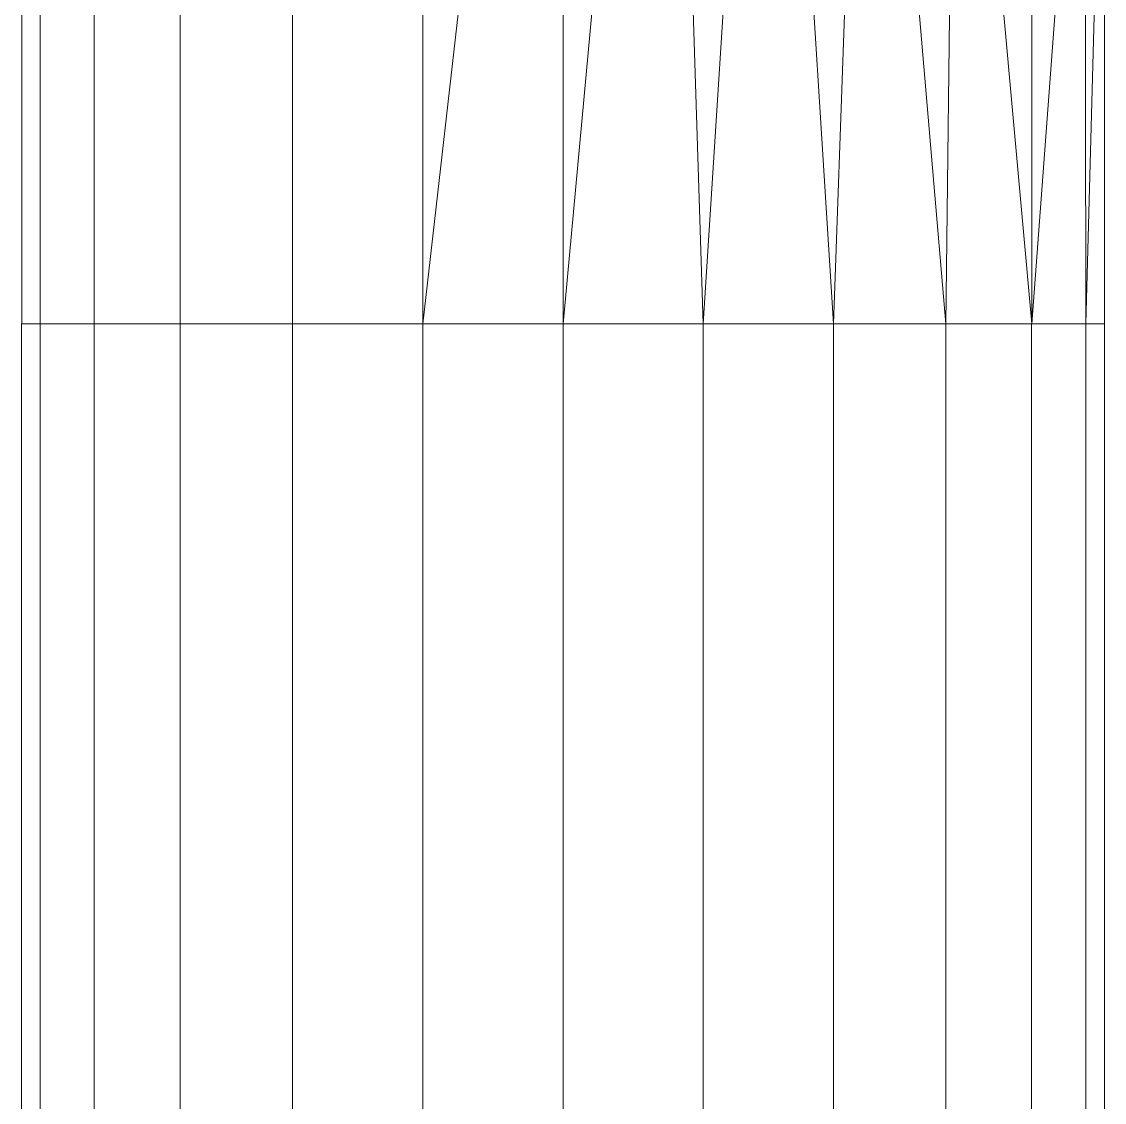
# Model space of a CAD drawing. Header units: inches. Extents: x -3326 to -59, y 8 to 1043.
# Drawn here: x -3153.744 to -3152.429, y 856.268 to 857.581 of the extents above; entities that cross this region are included whole.
import ezdxf

# ---------------------------------------------------------------- set-up
doc = ezdxf.new("R2010")
doc.units = ezdxf.units.IN
doc.header["$MEASUREMENT"] = 0
doc.layers.add('F-SPRN', color=10, linetype='Continuous', lineweight=9)
doc.layers.add('P-PIPE', color=10, linetype='Continuous', lineweight=9)

# ---------------------------------------------------------------- blocks, each defined once
blk = doc.blocks.new('Tee - Welded - Generic - Standard-1086689-05 - Fourth Level')
at = {"layer": 'P-PIPE'}
mesh = blk.add_polyface(dxfattribs=at)
corners = [(-1.4961, -0.6575), (-1.4961, -0.6351, 0.1702), (-1.4961, -0.5694, 0.3287), (-1.4961, -0.4649, 0.4649), (-1.4961, -0.3287, 0.5694), (-1.4961, -0.1702, 0.6351), (-1.4961, 0, 0.6575), (-1.4961, 0.1702, 0.6351), (-1.4961, 0.3287, 0.5694), (-1.4961, 0.4649, 0.4649), (-1.4961, 0.5694, 0.3287), (-1.4961, 0.6351, 0.1702), (-1.4961, 0.6575), (-1.4961, 0.6351, -0.1702), (-1.4961, 0.5694, -0.3287), (-1.4961, 0.4649, -0.4649), (-1.4961, 0.3287, -0.5694), (-1.4961, 0.1702, -0.6351), (-1.4961, 0, -0.6575), (-1.4961, -0.1702, -0.6351), (-1.4961, -0.3287, -0.5694), (-1.4961, -0.4649, -0.4649), (-1.4961, -0.5694, -0.3287), (-1.4961, -0.6351, -0.1702)]
mesh.append_faces([[corners[k] for k in face] for face in [(20, 17, 18, 19)]], dxfattribs={"vtx0": -1})
mesh.append_faces([[corners[k] for k in face] for face in [(23, 17, 20), (11, 23, 8, 10)]], dxfattribs={"vtx0": -1, "vtx1": -1, "vtx2": -1})
mesh.append_faces([[corners[k] for k in face] for face in [(17, 23, 11, 14)]], dxfattribs={"vtx0": -1, "vtx1": -1, "vtx2": -1, "vtx3": -1})
mesh.append_faces([[corners[k] for k in face] for face in [(16, 17, 14, 15), (9, 10, 8)]], dxfattribs={"vtx1": -1})
mesh.append_faces([[corners[k] for k in face] for face in [(7, 8, 3, 6)]], dxfattribs={"vtx1": -1, "vtx2": -1})
mesh.append_faces([[corners[k] for k in face] for face in [(23, 0, 3, 8)]], dxfattribs={"vtx1": -1, "vtx2": -1, "vtx3": -1})
mesh.append_faces([[corners[k] for k in face] for face in [(12, 13, 14, 11)]], dxfattribs={"vtx2": -1})
mesh.append_faces([[corners[k] for k in face] for face in [(20, 21, 22, 23), (0, 1, 2, 3), (3, 4, 5, 6)]], dxfattribs={"vtx3": -1})
mesh = blk.add_polyface(dxfattribs=at)
corners = [(-1.4961, 0.6575), (-1.4961, 0.6351, 0.1702), (-1.4961, 0.5694, 0.3287), (-1.4961, 0.4649, 0.4649), (-1.4961, 0.3287, 0.5694), (-1.4961, 0.1702, 0.6351), (-1.4961, 0, 0.6575), (-1.4961, -0.1702, 0.6351), (-1.4961, -0.3287, 0.5694), (-1.4961, -0.4649, 0.4649), (-1.4961, -0.5694, 0.3287), (-1.4961, -0.6351, 0.1702), (-1.4961, -0.6575), (-0.6575, -0.6575), (-0.6336, -0.6336, 0.1755), (-0.5691, -0.5691, 0.3293), (-0.4771, -0.4771, 0.4524), (-0.3685, -0.3685, 0.5445), (-0.2501, -0.2501, 0.608), (-0.1263, -0.1263, 0.6452), (0, 0, 0.6575), (0.1263, -0.1263, 0.6452), (0.2501, -0.2501, 0.608), (0.3685, -0.3685, 0.5445), (0.4771, -0.4771, 0.4524), (0.5691, -0.5691, 0.3293), (0.6336, -0.6336, 0.1755), (0.6575, -0.6575), (1.4961, -0.6575), (1.4961, -0.6351, 0.1702), (1.4961, -0.5694, 0.3287), (1.4961, -0.4649, 0.4649), (1.4961, -0.3287, 0.5694), (1.4961, -0.1702, 0.6351), (1.4961, 0, 0.6575), (1.4961, 0.1702, 0.6351), (1.4961, 0.3287, 0.5694), (1.4961, 0.4649, 0.4649), (1.4961, 0.5694, 0.3287), (1.4961, 0.6351, 0.1702), (1.4961, 0.6575)]
mesh.append_faces([[corners[k] for k in face] for face in [(13, 11, 12)]], dxfattribs={"vtx0": -1})
mesh.append_faces([[corners[k] for k in face] for face in [(27, 29, 26), (25, 30, 24), (11, 14, 10), (9, 17, 8), (16, 10, 15), (23, 32, 22), (21, 34, 20), (22, 33, 21), (33, 22, 32), (19, 7, 18), (7, 19, 6)]], dxfattribs={"vtx0": -1, "vtx1": -1})
mesh.append_faces([[corners[k] for k in face] for face in [(30, 25, 26), (24, 30, 31), (8, 17, 18), (21, 33, 34), (18, 7, 8), (20, 5, 6)]], dxfattribs={"vtx0": -1, "vtx2": -1})
mesh.append_faces([[corners[k] for k in face] for face in [(20, 34, 35, 5)]], dxfattribs={"vtx0": -1, "vtx2": -1, "vtx3": -1})
mesh.append_faces([[corners[k] for k in face] for face in [(28, 29, 27)]], dxfattribs={"vtx1": -1})
mesh.append_faces([[corners[k] for k in face] for face in [(29, 30, 26), (31, 32, 23), (23, 24, 31), (13, 14, 11), (14, 15, 10), (16, 17, 9), (9, 10, 16), (19, 20, 6)]], dxfattribs={"vtx1": -1, "vtx2": -1})
mesh.append_faces([[corners[k] for k in face] for face in [(38, 39, 1, 2), (36, 37, 3, 4), (37, 38, 2, 3), (35, 36, 4, 5)]], dxfattribs={"vtx1": -1, "vtx3": -1})
mesh.append_faces([[corners[k] for k in face] for face in [(39, 40, 0, 1)]], dxfattribs={"vtx3": -1})
mesh = blk.add_polyface(dxfattribs=at)
corners = [(-1.4961, -0.6575), (-1.4961, -0.6351, -0.1702), (-1.4961, -0.5694, -0.3287), (-1.4961, -0.4649, -0.4649), (-1.4961, -0.3287, -0.5694), (-1.4961, -0.1702, -0.6351), (-1.4961, 0, -0.6575), (-1.4961, 0.1702, -0.6351), (-1.4961, 0.3287, -0.5694), (-1.4961, 0.4649, -0.4649), (-1.4961, 0.5694, -0.3287), (-1.4961, 0.6351, -0.1702), (-1.4961, 0.6575), (1.4961, 0.6575), (1.4961, 0.6351, -0.1702), (1.4961, 0.5694, -0.3287), (1.4961, 0.4649, -0.4649), (1.4961, 0.3287, -0.5694), (1.4961, 0.1702, -0.6351), (1.4961, 0, -0.6575), (1.4961, -0.1702, -0.6351), (1.4961, -0.3287, -0.5694), (1.4961, -0.4649, -0.4649), (1.4961, -0.5694, -0.3287), (1.4961, -0.6351, -0.1702), (1.4961, -0.6575), (0.6575, -0.6575), (0.6336, -0.6336, -0.1755), (0.5691, -0.5691, -0.3293), (0.4771, -0.4771, -0.4524), (0.3685, -0.3685, -0.5445), (0.2501, -0.2501, -0.608), (0.1263, -0.1263, -0.6452), (0, 0, -0.6575), (-0.1263, -0.1263, -0.6452), (-0.2501, -0.2501, -0.608), (-0.3685, -0.3685, -0.5445), (-0.4771, -0.4771, -0.4524), (-0.5691, -0.5691, -0.3293), (-0.6336, -0.6336, -0.1755), (-0.6575, -0.6575)]
mesh.append_faces([[corners[k] for k in face] for face in [(1, 40, 0)]], dxfattribs={"vtx0": -1})
mesh.append_faces([[corners[k] for k in face] for face in [(33, 19, 32), (6, 34, 5), (32, 20, 31), (24, 27, 23), (27, 24, 26), (36, 4, 35), (3, 37, 2), (38, 2, 37), (21, 31, 20)]], dxfattribs={"vtx0": -1, "vtx1": -1})
mesh.append_faces([[corners[k] for k in face] for face in [(35, 4, 5), (6, 33, 34), (23, 28, 29), (29, 22, 23), (21, 30, 31), (23, 27, 28), (36, 3, 4), (3, 36, 37), (39, 1, 2)]], dxfattribs={"vtx0": -1, "vtx2": -1})
mesh.append_faces([[corners[k] for k in face] for face in [(13, 14, 11, 12)]], dxfattribs={"vtx1": -1})
mesh.append_faces([[corners[k] for k in face] for face in [(19, 20, 32), (34, 35, 5), (6, 7, 33), (21, 22, 30), (29, 30, 22), (39, 40, 1), (38, 39, 2)]], dxfattribs={"vtx1": -1, "vtx2": -1})
mesh.append_faces([[corners[k] for k in face] for face in [(18, 19, 33, 7)]], dxfattribs={"vtx1": -1, "vtx2": -1, "vtx3": -1})
mesh.append_faces([[corners[k] for k in face] for face in [(15, 16, 9, 10), (14, 15, 10, 11), (16, 17, 8, 9), (17, 18, 7, 8)]], dxfattribs={"vtx1": -1, "vtx3": -1})
mesh.append_faces([[corners[k] for k in face] for face in [(24, 25, 26)]], dxfattribs={"vtx2": -1})

msp = doc.modelspace()

# ---------------------------------------------------------------- linework, layer by layer
at = {"layer": 'F-SPRN', "color": 1}
for q in [(-3153.0862, 860.2056, 964), (-3153.0862, 855.0395, 964), (-3153.0862, 855.0395, 964)]:
    msp.add_line((-3153.0862, 857.2135, 964), q, dxfattribs=at)

# ---------------------------------------------------------------- block references
at = {"layer": 'F-SPRN', "color": 1, "rotation": 90}
msp.add_blockref('Tee - Welded - Generic - Standard-1086689-05 - Fourth Level', (-3153.0862, 858.7095, 964), dxfattribs=at)

# ---------------------------------------------------------------- meshes
at = {"layer": 'F-SPRN', "color": 1}
mesh = msp.add_polyface(dxfattribs=at)
corners = [(-3153.7438, 857.2135, 964), (-3153.7214, 857.2135, 964.1701), (-3153.6555, 857.2135, 964.3287), (-3153.5511, 857.2135, 964.4649), (-3153.4149, 857.2135, 964.5694), (-3153.2563, 857.2135, 964.6351), (-3153.0861, 857.2135, 964.6575), (-3152.9161, 857.2135, 964.6351), (-3152.7576, 857.2135, 964.5694), (-3152.6213, 857.2135, 964.4649), (-3152.517, 857.2135, 964.3287), (-3152.451, 857.2135, 964.1701), (-3152.4287, 857.2135, 964), (-3152.451, 857.2135, 963.8298), (-3152.517, 857.2135, 963.6713), (-3152.6213, 857.2135, 963.535), (-3152.7576, 857.2135, 963.4306), (-3152.9161, 857.2135, 963.3649), (-3153.0861, 857.2135, 963.3425), (-3153.2563, 857.2135, 963.3649), (-3153.4149, 857.2135, 963.4306), (-3153.5511, 857.2135, 963.535), (-3153.6555, 857.2135, 963.6713), (-3153.7214, 857.2135, 963.8298)]
mesh.append_faces([[corners[k] for k in face] for face in [(18, 16, 17)]], dxfattribs={"vtx0": -1, "color": 1})
mesh.append_faces([[corners[k] for k in face] for face in [(11, 23, 1, 6), (18, 23, 13, 16)]], dxfattribs={"vtx0": -1, "vtx1": -1, "vtx2": -1, "vtx3": -1, "color": 1})
mesh.append_faces([[corners[k] for k in face] for face in [(1, 3, 4, 6)]], dxfattribs={"vtx0": -1, "vtx2": -1, "vtx3": -1, "color": 1})
mesh.append_faces([[corners[k] for k in face] for face in [(5, 6, 4), (2, 3, 1)]], dxfattribs={"vtx1": -1, "color": 1})
mesh.append_faces([[corners[k] for k in face] for face in [(23, 0, 1), (21, 22, 23, 20)]], dxfattribs={"vtx2": -1, "color": 1})
mesh.append_faces([[corners[k] for k in face] for face in [(6, 7, 8, 11), (18, 19, 20, 23), (11, 12, 13, 23)]], dxfattribs={"vtx2": -1, "vtx3": -1, "color": 1})
mesh.append_faces([[corners[k] for k in face] for face in [(8, 9, 10, 11), (13, 14, 15, 16)]], dxfattribs={"vtx3": -1, "color": 1})
mesh = msp.add_polyface(dxfattribs=at)
corners = [(-3153.0861, 857.2135, 964.6575), (-3153.2563, 857.2135, 964.6351), (-3153.4149, 857.2135, 964.5694), (-3153.5511, 857.2135, 964.4649), (-3153.6555, 857.2135, 964.3287), (-3153.7214, 857.2135, 964.1701), (-3153.7438, 857.2135, 964), (-3153.7438, 855.0396, 964), (-3153.7214, 855.0396, 964.1701), (-3153.6555, 855.0396, 964.3287), (-3153.5511, 855.0396, 964.4649), (-3153.4149, 855.0396, 964.5694), (-3153.2563, 855.0396, 964.6351), (-3153.0861, 855.0396, 964.6575)]
mesh.append_faces([[corners[k] for k in face] for face in [(5, 8, 9, 4)]], dxfattribs={"vtx0": -1, "vtx2": -1, "color": 1})
mesh.append_faces([[corners[k] for k in face] for face in [(3, 4, 9, 10), (11, 12, 1, 2), (2, 3, 10, 11)]], dxfattribs={"vtx1": -1, "vtx3": -1, "color": 1})
mesh.append_faces([[corners[k] for k in face] for face in [(6, 7, 8, 5)]], dxfattribs={"vtx2": -1, "color": 1})
mesh.append_faces([[corners[k] for k in face] for face in [(12, 13, 0, 1)]], dxfattribs={"vtx3": -1, "color": 1})
mesh = msp.add_polyface(dxfattribs=at)
corners = [(-3153.7438, 857.2135, 964), (-3153.7214, 857.2135, 963.8298), (-3153.6555, 857.2135, 963.6713), (-3153.5511, 857.2135, 963.535), (-3153.4149, 857.2135, 963.4306), (-3153.2563, 857.2135, 963.3649), (-3153.0861, 857.2135, 963.3425), (-3153.0861, 855.0396, 963.3425), (-3153.2563, 855.0396, 963.3649), (-3153.4149, 855.0396, 963.4306), (-3153.5511, 855.0396, 963.535), (-3153.6555, 855.0396, 963.6713), (-3153.7214, 855.0396, 963.8298), (-3153.7438, 855.0396, 964)]
mesh.append_faces([[corners[k] for k in face] for face in [(7, 8, 5, 6)]], dxfattribs={"vtx1": -1, "color": 1})
mesh.append_faces([[corners[k] for k in face] for face in [(8, 9, 4, 5), (3, 4, 9, 10), (11, 12, 1, 2), (2, 3, 10, 11)]], dxfattribs={"vtx1": -1, "vtx3": -1, "color": 1})
mesh.append_faces([[corners[k] for k in face] for face in [(12, 13, 0, 1)]], dxfattribs={"vtx3": -1, "color": 1})
mesh = msp.add_polyface(dxfattribs=at)
corners = [(-3152.4287, 857.2135, 964), (-3152.451, 857.2135, 964.1701), (-3152.517, 857.2135, 964.3287), (-3152.6213, 857.2135, 964.4649), (-3152.7576, 857.2135, 964.5694), (-3152.9161, 857.2135, 964.6351), (-3153.0861, 857.2135, 964.6575), (-3153.0861, 855.0396, 964.6575), (-3152.9161, 855.0396, 964.6351), (-3152.7576, 855.0396, 964.5694), (-3152.6213, 855.0396, 964.4649), (-3152.517, 855.0396, 964.3287), (-3152.451, 855.0396, 964.1701), (-3152.4287, 855.0396, 964)]
mesh.append_faces([[corners[k] for k in face] for face in [(7, 8, 5, 6)]], dxfattribs={"vtx1": -1, "color": 1})
mesh.append_faces([[corners[k] for k in face] for face in [(8, 9, 4, 5), (3, 4, 9, 10), (11, 12, 1, 2), (2, 3, 10, 11)]], dxfattribs={"vtx1": -1, "vtx3": -1, "color": 1})
mesh.append_faces([[corners[k] for k in face] for face in [(12, 13, 0, 1)]], dxfattribs={"vtx3": -1, "color": 1})
mesh = msp.add_polyface(dxfattribs=at)
corners = [(-3153.0861, 857.2135, 963.3425), (-3152.9161, 857.2135, 963.3649), (-3152.7576, 857.2135, 963.4306), (-3152.6213, 857.2135, 963.535), (-3152.517, 857.2135, 963.6713), (-3152.451, 857.2135, 963.8298), (-3152.4287, 857.2135, 964), (-3152.4287, 855.0396, 964), (-3152.451, 855.0396, 963.8298), (-3152.517, 855.0396, 963.6713), (-3152.6213, 855.0396, 963.535), (-3152.7576, 855.0396, 963.4306), (-3152.9161, 855.0396, 963.3649), (-3153.0861, 855.0396, 963.3425)]
mesh.append_faces([[corners[k] for k in face] for face in [(7, 8, 5, 6)]], dxfattribs={"vtx1": -1, "color": 1})
mesh.append_faces([[corners[k] for k in face] for face in [(8, 9, 4, 5), (3, 4, 9, 10), (11, 12, 1, 2), (2, 3, 10, 11)]], dxfattribs={"vtx1": -1, "vtx3": -1, "color": 1})
mesh.append_faces([[corners[k] for k in face] for face in [(12, 13, 0, 1)]], dxfattribs={"vtx3": -1, "color": 1})

doc.saveas('drawing.dxf')
